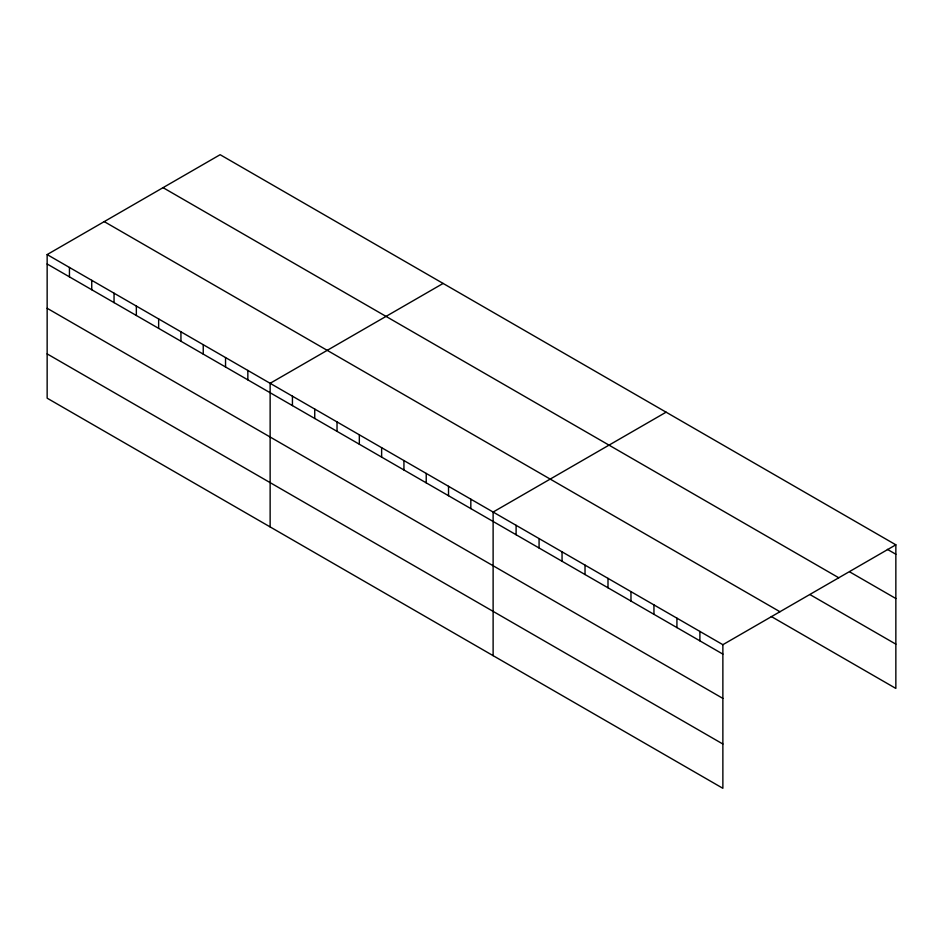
<?xml version="1.0" encoding="UTF-8"?>
<svg xmlns="http://www.w3.org/2000/svg" width="943" height="943" viewBox="0 0 943 943"><rect width="100%" height="100%" fill="white"/><g stroke="black" fill="none" stroke-linecap="round" stroke-linejoin="round"><path stroke-width="1.41" d="M47.15 254.575L722.868 644.694L722.868 788.301L47.15 398.182L47.15 254.575L220.132 154.699L895.85 544.818L895.85 688.425L771.303 616.522M443.116 283.442L270.134 383.306L270.134 526.925M666.112 412.174L493.118 512.049L493.118 655.656M722.868 644.694L895.85 544.818M887.387 549.356L895.85 554.248M849.902 572L895.85 598.522M163.045 187.657L838.763 577.776M810.002 594.585L895.85 644.152M104.237 221.617L779.955 611.736M47.15 263.993L722.868 654.112M47.15 308.278L722.868 698.398M47.15 353.896L722.868 744.015M699.895 631.433L699.895 640.851M676.921 618.16L676.921 627.59M653.947 604.899L653.947 614.329M630.973 591.638L630.973 601.056M607.999 578.365L607.999 587.795M585.025 565.105L585.025 574.535M562.052 551.844L562.052 561.274M539.078 538.583L539.078 548.001M516.104 525.31L516.104 534.74M470.828 499.177L470.828 508.607M448.526 486.305L448.526 495.723M426.224 473.433L426.224 482.851M403.934 460.549L403.934 469.979M381.632 447.677L381.632 457.107M359.33 434.806L359.33 444.236M337.028 421.934L337.028 431.364M314.738 409.062L314.738 418.48M292.436 396.178L292.436 405.608M247.844 370.434L247.844 379.864M225.542 357.562L225.542 366.992M203.24 344.69L203.24 354.108M180.938 331.818L180.938 341.236M158.648 318.934L158.648 328.364M136.346 306.062L136.346 315.492M114.044 293.19L114.044 302.62M91.742 280.319L91.742 289.749M69.452 267.447L69.452 276.865"/></g></svg>
